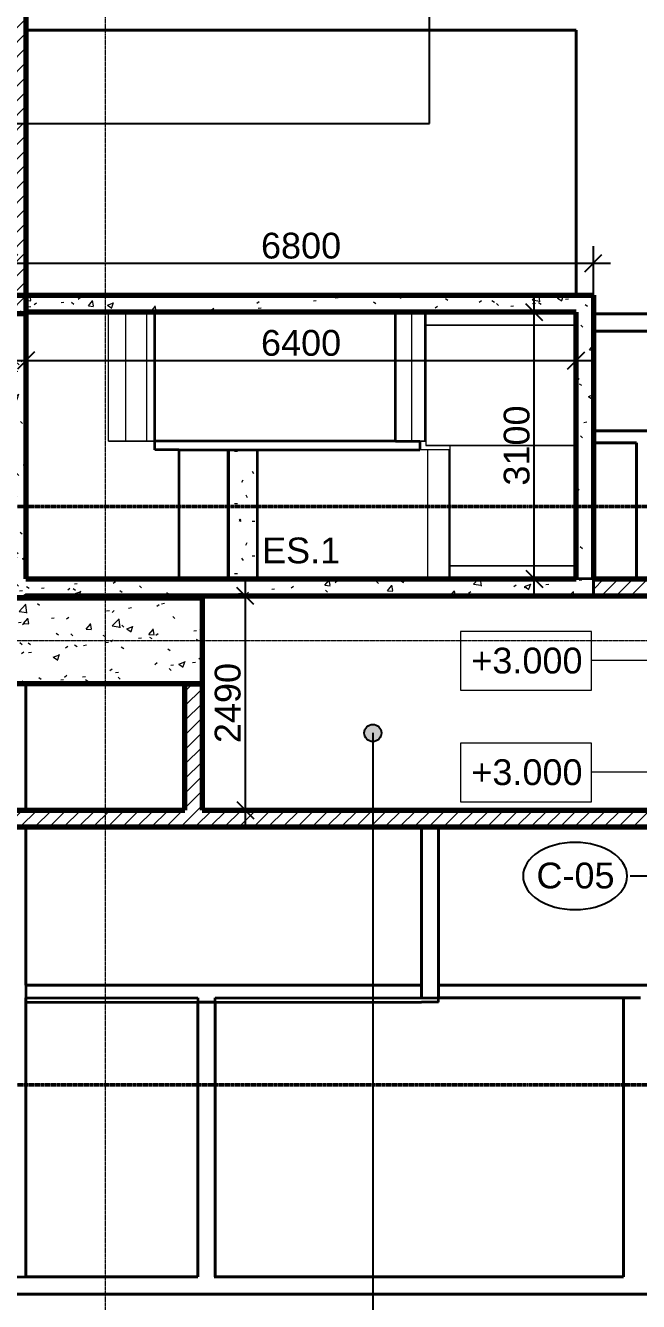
# Model space of a CAD drawing. Header units: millimetres. Extents: x -920220 to -841565, y -17301 to 82135.
# Drawn here: x -859612 to -852482, y -4106 to 10734 of the extents above; entities that cross this region are included whole.
import ezdxf

# ---------------------------------------------------------------- set-up
doc = ezdxf.new("R2010")
doc.units = ezdxf.units.MM
doc.linetypes.add('DPA_Grid _ Level 100', pattern=[10, 5.5, -1.6, 1.3, -1.6])
for name, color, linetype, lineweight in [('A-ANNO-DIMS', 1, 'Continuous', 9), ('A-ANNO-NOTE', 3, 'Continuous', 25), ('A-COLS', 5, 'Continuous', 70), ('A-COLS-E', 1, 'Continuous', 35), ('A-FLOR-E', 2, 'Continuous', 35), ('A-GENM', 1, 'Continuous', 9), ('A-ROOM-IDEN', 3, 'Continuous', 25), ('A-WALL', 5, 'Continuous', 35), ('A-WALL-PATT', 1, 'Continuous', 35), ('G-ANNO-SECL', 3, 'Continuous', 9), ('G-ANNO-TEXT', 3, 'Continuous', 9), ('S-GRID', 251, 'Continuous', 9), ('S-STRS-IDEN', 3, 'Continuous', 25), ('S-STRS-MBND', 2, 'Continuous', 35), ('WALL-E', 2, 'Continuous', 35)]:
    doc.layers.add(name, color=color, linetype=linetype, lineweight=lineweight)
doc.styles.add('Arial_2', font='arial.ttf', dxfattribs={"height": 300})
doc.dimstyles.new('DPA-DIM-3_0_T-T', dxfattribs={"dimscale": 304.8, "dimtxt": 306.07782, "dimasz": 0.656168, "dimexe": 0.656168, "dimexo": 0.0625, "dimgap": 0.164042, "dimtad": 1, "dimdec": 0, "dimzin": 0, "dimdsep": 46, "dimtxsty": 'Arial_2', "dimblk1": 'OBLIQUE', "dimblk2": 'OBLIQUE', "dimsah": 1, "dimcen": 0.09, "dimdle": 0.656168, "dimadec": 8, "dimazin": 0, "dimtfac": 1, "dimtdec": 4, "dimtix": 1, "dimtmove": 0, "dimatfit": 3, "dimfxl": 1.312336, "dimfxlon": 1, "dimtvp": 1, "dimtolj": 1, "dimtzin": 0, "dimarcsym": 2})
pattern_1 = [(50, (0, 0), (728.7365, -63.75582), [76.2, -838.2]), (355, (0, 0), (-140.9716, 764.2276), [60.96, -670.56]), (100.451, (60.7, -5.3), (587.77, 700.46675), [64.76, -712.36]), (46.184, (0, 203.2), (1084.3162, -168.171), [114.3, -1257.3]), (96.636, (90.4, 189.2), (949.6099, 989.7098), [97.14, -1068.54]), (351.184, (0, 203.2), (949.6206, 989.7012), [91.44, -1005.84]), (21, (101.6, 152.4), (606.45787, -409.06057), [76.2, -838.2]), (326, (101.6, 152.4), (247.20834, 736.7529), [60.96, -670.56]), (71.451, (152.14, 118.3), (853.66825, 327.6855), [64.76, -712.36]), (37.5, (0, 0), (12.35469, 338.22012), [33.528, -628.904, 33.528, -647.192, -673.1]), (37.5, (0, 0), (12.35469, 338.22012), [-1343.152, 33.528, -639.572]), (7.5, (0, 0), (267.27887, 400.72213), [33.528, -354.584, 33.528, -613.664, -256.54]), (7.5, (0, 0), (267.27887, 400.72213), [-1035.304, 33.528, -223.012]), (327.5, (-226.57, 0), (542.36333, -22.915345), [33.528, -220.472, 33.528, -758.952, -1051.56]), (327.5, (-226.57, 0), (542.36333, -22.915345), [-1046.48, 33.528, -1018.032]), (317.5, (-328.17, 0), (592.51696, 101.7071), [33.528, -296.672, 33.528, -492.76, -746.76]), (317.5, (-328.17, 0), (592.51696, 101.7071), [-856.488, 33.528, -713.232])]
pattern_2 = [(45, (0, 0), (-84.852814, 84.852814), [])]

# ---------------------------------------------------------------- blocks, each defined once
blk = doc.blocks.new('STAIR 11 RISER - 11 RISER-14642477-4260-01 ENLARGED UPPER PLATFORM LEVEL - REFLECTED CEILING PLAN - SHEET 1')
at = {"layer": 'A-GENM'}
for p, q in [((-350, 1500), (25, 1500)), ((-340, 1500), (-350, 1500)), ((-188, 1500), (-340, 1500)), ((-340, 1500), (-340, 0)), ((-340, 1500), (-340, 0)), ((2892, 1500), (-188, 1500)), ((-188, 1500), (-188, 0)), ((25, 1500), (0, 1500)), ((0, 1500), (50, 1500)), ((50, 1500), (305, 1500)), ((305, 1500), (280, 1500)), ((280, 1500), (330, 1500)), ((330, 1500), (585, 1500)), ((585, 1500), (560, 1500)), ((560, 1500), (610, 1500)), ((610, 1500), (865, 1500)), ((865, 1500), (840, 1500)), ((840, 1500), (890, 1500)), ((890, 1500), (1145, 1500)), ((1145, 1500), (1120, 1500)), ((1120, 1500), (1170, 1500)), ((1170, 1500), (1425, 1500)), ((1425, 1500), (1400, 1500)), ((1400, 1500), (1450, 1500)), ((1450, 1500), (1705, 1500)), ((1705, 1500), (1680, 1500)), ((1680, 1500), (1730, 1500)), ((1730, 1500), (1985, 1500)), ((1985, 1500), (1960, 1500)), ((1960, 1500), (2010, 1500)), ((2010, 1500), (2265, 1500)), ((2265, 1500), (2240, 1500)), ((2240, 1500), (2290, 1500)), ((2290, 1500), (2545, 1500)), ((2545, 1500), (2520, 1500)), ((2520, 1500), (2570, 1500)), ((2570, 1500), (2825, 1500)), ((2825, 1500), (2800, 1500)), ((2800, 1500), (2850, 1500)), ((2850, 1500), (3340, 1500)), ((3140, 1500), (2892, 1500)), ((2892, 1500), (2892, 0)), ((3340, 1500), (3140, 1500)), ((3140, 1500), (3140, 0)), ((3140, 1500), (3140, 0)), ((3340, 1500), (3340, 0)), ((3340, 1500), (3340, 0)), ((-540, 0), (-340, 0)), ((25, 0), (-540, 0)), ((-340, 0), (-188, 0)), ((-188, 0), (2892, 0)), ((50, 0), (0, 0)), ((0, 0), (25, 0)), ((305, 0), (50, 0)), ((330, 0), (280, 0)), ((280, 0), (305, 0)), ((585, 0), (330, 0)), ((610, 0), (560, 0)), ((560, 0), (585, 0)), ((865, 0), (610, 0)), ((890, 0), (840, 0)), ((840, 0), (865, 0)), ((1145, 0), (890, 0)), ((1170, 0), (1120, 0)), ((1120, 0), (1145, 0)), ((1425, 0), (1170, 0)), ((1450, 0), (1400, 0)), ((1400, 0), (1425, 0)), ((1705, 0), (1450, 0)), ((1730, 0), (1680, 0)), ((1680, 0), (1705, 0)), ((1985, 0), (1730, 0)), ((2010, 0), (1960, 0)), ((1960, 0), (1985, 0)), ((2265, 0), (2010, 0)), ((2290, 0), (2240, 0)), ((2240, 0), (2265, 0)), ((2545, 0), (2290, 0)), ((2570, 0), (2520, 0)), ((2520, 0), (2545, 0)), ((2825, 0), (2570, 0)), ((2850, 0), (2800, 0)), ((2800, 0), (2825, 0)), ((3340, 0), (2850, 0)), ((2892, 0), (3140, 0)), ((3140, 0), (3340, 0))]:
    blk.add_line(p, q, dxfattribs=at)
blk = doc.blocks.new('STAIR 11 RISER - 11 RISER-14632118-4260-01 ENLARGED UPPER PLATFORM LEVEL - REFLECTED CEILING PLAN - SHEET 1')
at = {"layer": 'A-GENM'}
h = blk.add_hatch(dxfattribs=at)
h.set_pattern_fill('FP_4', color=256, style=0, pattern_type=2)
h.set_pattern_definition([(0, (857827.37, -5799.02), (812.8, 203.2), [33.528, -576.072, 33.528, -3827.272]), (0, (857827.37, -5799.02), (812.8, 203.2), [-643.128, -576.072, 33.528, -1185.672, -2032]), (0, (857827.37, -5799.02), (812.8, 203.2), [-2438.4, 33.528, -576.072, 33.528, -1388.872]), (0, (857827.37, -5799.02), (812.8, 203.2), [-3081.528, -372.872, 33.528, -982.472]), (120, (858132.17, -5697.42), (-582.37636, 602.30545), [33.528, -576.072, 33.528, -3827.272]), (120, (858132.17, -5697.42), (-582.37636, 602.30545), [-643.128, -576.072, 33.528, -1185.672, -2032]), (120, (858132.17, -5697.42), (-582.37636, 602.30545), [-2438.4, 33.528, -576.072, 33.528, -1388.872]), (120, (858132.17, -5697.42), (-582.37636, 602.30545), [-3081.528, -372.872, 33.528, -982.472]), (240, (858233.77, -5291.02), (-230.42364, -805.50545), [33.528, -576.072, 33.528, -3827.272]), (240, (858233.77, -5291.02), (-230.42364, -805.50545), [-643.128, -576.072, 33.528, -1185.672, -2032]), (240, (858233.77, -5291.02), (-230.42364, -805.50545), [-2438.4, 33.528, -576.072, 33.528, -1388.872]), (240, (858233.77, -5291.02), (-230.42364, -805.50545), [-3081.528, -372.872, 33.528, -982.472])])
h.paths.add_polyline_path([(908, -1500), (908, 0), (581, 0), (581, -1500)])
for p, q in [((560, 0), (560, -1500)), ((581, 0), (560, 0)), ((865, 0), (840, 0)), ((2892, 0), (908, 0)), ((1145, 0), (1120, 0)), ((1425, 0), (1400, 0)), ((1705, 0), (1680, 0)), ((1985, 0), (1960, 0)), ((2265, 0), (2240, 0)), ((2545, 0), (2520, 0)), ((2825, 0), (2800, 0)), ((2892, 0), (2892, -1500)), ((3140, 0), (2892, 0)), ((3140, 0), (3140, -1500)), ((3140, 0), (3140, -1500)), ((3150, 0), (3140, 0)), ((560, -1500), (581, -1500)), ((840, -1500), (865, -1500)), ((908, -1500), (2892, -1500)), ((1120, -1500), (1145, -1500)), ((1400, -1500), (1425, -1500)), ((1680, -1500), (1705, -1500)), ((1960, -1500), (1985, -1500)), ((2240, -1500), (2265, -1500)), ((2520, -1500), (2545, -1500)), ((2800, -1500), (2825, -1500)), ((2892, -1500), (3140, -1500)), ((3140, -1500), (3340, -1500))]:
    blk.add_line(p, q, dxfattribs=at)
at = {"layer": 'A-GENM', "lineweight": 35}
for p, q in [((581, -1500), (581, 0)), ((581, 0), (908, 0)), ((908, 0), (908, -1500)), ((908, -1500), (581, -1500))]:
    blk.add_line(p, q, dxfattribs=at)
blk = doc.blocks.new('LANDING ADJ L_R - LANDING ADJ L_R-14639480-4260-01 ENLARGED UPPER PLATFORM LEVEL - REFLECTED CEILING PLAN - SHEET 1')
at = {"layer": 'A-GENM'}
for p, q in [((320, 1550), (-1150, 1550)), ((-1150, 1550), (-950, 1550)), ((-1150, 1550), (-1150, 0)), ((-1150, 1550), (-1150, 0)), ((-950, 1550), (320, 1550)), ((320, 0), (320, 1550)), ((320, 1550), (320, 0)), ((-1150, 150), (320, 150)), ((320, 150), (-1150, 150)), ((-1150, 0), (-1150, 150)), ((-1150, 150), (-1150, 0)), ((320, 0), (320, 150)), ((320, 150), (320, 0)), ((-1150, 0), (320, 0)), ((320, 0), (-1150, 0)), ((-950, 0), (-1150, 0)), ((-1150, 0), (320, 0)), ((320, 0), (-950, 0))]:
    blk.add_line(p, q, dxfattribs=at)
blk = doc.blocks.new('LANDING ADJ L_R - LANDING ADJ L_R-14639534-4260-01 ENLARGED UPPER PLATFORM LEVEL - REFLECTED CEILING PLAN - SHEET 1')
at = {"layer": 'A-GENM'}
for p, q in [((-1150, 0), (600, 0)), ((600, 0), (-1150, 0)), ((-1150, -150), (-1150, 0)), ((-1150, 0), (-1150, -150)), ((600, 0), (-1150, 0)), ((-1150, 0), (-950, 0)), ((-1150, 0), (-1150, -1550)), ((-1150, 0), (-1150, -1550)), ((-950, 0), (600, 0)), ((600, -150), (600, 0)), ((600, 0), (600, -150)), ((600, -1550), (600, 0)), ((600, 0), (600, -1550)), ((-1150, -150), (600, -150)), ((600, -150), (-1150, -150)), ((-950, -1550), (-1150, -1550)), ((-1150, -1550), (600, -1550)), ((600, -1550), (-950, -1550))]:
    blk.add_line(p, q, dxfattribs=at)
blk = doc.blocks.new('Ceiling Tags - Ceiling Tags-9510765-4260-01 ENLARGED UPPER PLATFORM LEVEL - REFLECTED CEILING PLAN - SHEET 1')
at = {"layer": 'A-ANNO-NOTE'}
blk.add_ellipse((0, 0), major_axis=(6.05, 0), ratio=0.646436, dxfattribs=at)
blk = doc.blocks.new('_Oblique')
at = {"color": 0, "linetype": 'ByBlock', "lineweight": -2}
blk.add_line((-0.5, -0.5), (0.5, 0.5), dxfattribs=at)
blk = doc.blocks.new('*D757')
at = {"layer": 'A-ANNO-DIMS', "color": 0, "lineweight": -2, "transparency": 16777216}
for p, q in [((4988, 520), (4988, 4020)), ((4607, 3820), (5188, 3820)), ((4607, 720), (5188, 720))]:
    blk.add_line(p, q, dxfattribs=at)
at = {"layer": 'Defpoints', "color": 0, "transparency": 16777216}
for p in [(4588, 3820), (4988, 3820), (4588, 720)]:
    blk.add_point(p, dxfattribs=at)
at = {"layer": 'A-ANNO-DIMS', "color": 0, "lineweight": -2, "transparency": 16777216, "xscale": 200, "yscale": 200, "zscale": 200}
for p, rotation in [((4988, 3820), 90), ((4988, 720), 270)]:
    blk.add_blockref('_Oblique', p, dxfattribs=dict(at, rotation=rotation))
at = {"layer": 'A-ANNO-DIMS', "color": 0, "transparency": 16777216, "insert": (4784, 2270), "char_height": 300, "width": 1107.53, "attachment_point": 5, "rotation": 90, "style": 'Arial_2'}
blk.add_mtext('\\A1;3100', dxfattribs=at)
blk = doc.blocks.new('*D758')
at = {"layer": 'A-ANNO-DIMS', "color": 0, "lineweight": -2, "transparency": 16777216}
for p, q in [((-925, 3639), (-925, 3058)), ((5475, 3639), (5475, 3058)), ((-1125, 3258), (5675, 3258))]:
    blk.add_line(p, q, dxfattribs=at)
at = {"layer": 'Defpoints', "color": 0, "transparency": 16777216}
for p in [(-925, 3658), (5475, 3658), (5475, 3258)]:
    blk.add_point(p, dxfattribs=at)
at = {"layer": 'A-ANNO-DIMS', "color": 0, "lineweight": -2, "transparency": 16777216, "xscale": 200, "yscale": 200, "zscale": 200, "rotation": 180}
blk.add_blockref('_Oblique', (-925, 3258), dxfattribs=at)
at = {"layer": 'A-ANNO-DIMS', "color": 0, "lineweight": -2, "transparency": 16777216, "xscale": 200, "yscale": 200, "zscale": 200}
blk.add_blockref('_Oblique', (5475, 3258), dxfattribs=at)
at = {"layer": 'A-ANNO-DIMS', "color": 0, "transparency": 16777216, "insert": (2275, 3462), "char_height": 300, "width": 1107.53, "attachment_point": 5, "style": 'Arial_2'}
blk.add_mtext('\\A1;6400', dxfattribs=at)
blk = doc.blocks.new('*D759')
at = {"layer": 'A-ANNO-DIMS', "color": 0, "lineweight": -2, "transparency": 16777216}
for p, q in [((1627, -2170), (1627, 720)), ((1246, 520), (1827, 520)), ((1246, -1970), (1827, -1970))]:
    blk.add_line(p, q, dxfattribs=at)
at = {"layer": 'Defpoints', "color": 0, "transparency": 16777216}
for p in [(1227, 520), (1627, 520), (1227, -1970)]:
    blk.add_point(p, dxfattribs=at)
at = {"layer": 'A-ANNO-DIMS', "color": 0, "lineweight": -2, "transparency": 16777216, "xscale": 200, "yscale": 200, "zscale": 200}
for p, rotation in [((1627, 520), 90), ((1627, -1970), 270)]:
    blk.add_blockref('_Oblique', p, dxfattribs=dict(at, rotation=rotation))
at = {"layer": 'A-ANNO-DIMS', "color": 0, "transparency": 16777216, "insert": (1423, -725), "char_height": 300, "width": 1107.53, "attachment_point": 5, "rotation": 90, "style": 'Arial_2'}
blk.add_mtext('\\A1;2490', dxfattribs=at)
blk = doc.blocks.new('*D770')
at = {"layer": 'A-ANNO-DIMS', "color": 0, "lineweight": -2, "transparency": 16777216}
for p, q in [((-1125, 4009), (-1125, 4590)), ((5675, 4009), (5675, 4590)), ((-1325, 4390), (5875, 4390))]:
    blk.add_line(p, q, dxfattribs=at)
at = {"layer": 'Defpoints', "color": 0, "transparency": 16777216}
for p in [(5675, 4390), (-1125, 3990), (5675, 3990)]:
    blk.add_point(p, dxfattribs=at)
at = {"layer": 'A-ANNO-DIMS', "color": 0, "lineweight": -2, "transparency": 16777216, "xscale": 200, "yscale": 200, "zscale": 200, "rotation": 180}
blk.add_blockref('_Oblique', (-1125, 4390), dxfattribs=at)
at = {"layer": 'A-ANNO-DIMS', "color": 0, "lineweight": -2, "transparency": 16777216, "xscale": 200, "yscale": 200, "zscale": 200}
blk.add_blockref('_Oblique', (5675, 4390), dxfattribs=at)
at = {"layer": 'A-ANNO-DIMS', "color": 0, "transparency": 16777216, "insert": (2275, 4593), "char_height": 300, "width": 1107.53, "attachment_point": 5, "style": 'Arial_2'}
blk.add_mtext('\\A1;6800', dxfattribs=at)
blk = doc.blocks.new('*U740')
at = {"layer": 'S-GRID', "linetype": 'DPA_Grid _ Level 100'}
for p, q in [((0, -20855.1), (0, 17498.2)), ((12525, 0), (-60214, 0))]:
    blk.add_line(p, q, dxfattribs=at)
at = {"layer": 'A-ANNO-DIMS'}
for base, p1, p2, override, picture, middle in [((5675, 4390), (-1125, 3990), (5675, 3990), {"dimpost": '<>', "dimfxl": 6800}, '*D770', (2275, 4593.1)), ((5475, 3258.4), (-925, 3658.4), (5475, 3658.4), {"dimpost": '<>', "dimfxl": 6400}, '*D758', (2275, 3461.6))]:
    dim = blk.add_linear_dim(base=base, p1=p1, p2=p2, dimstyle='DPA-DIM-3_0_T-T', override=override, dxfattribs=at)
    dim.commit()
    dim.dimension.update_dxf_attribs({"geometry": picture, "text_midpoint": middle})
for base, p1, p2, override, picture, middle in [((4987.7, 3820), (4587.7, 720), (4587.7, 3820), {"dimpost": '<>', "dimfxl": 3100}, '*D757', (4784.4, 2270)), ((1626.6, 520), (1226.6, -1970), (1226.6, 520), {"dimpost": '<>', "dimfxl": 2490.002995}, '*D759', (1423.5, -725))]:
    dim = blk.add_linear_dim(base=base, p1=p1, p2=p2, angle=90, dimstyle='DPA-DIM-3_0_T-T', override=override, dxfattribs=at)
    dim.commit()
    dim.dimension.update_dxf_attribs({"geometry": picture, "text_midpoint": middle})

msp = doc.modelspace()

# ---------------------------------------------------------------- hatches: boundary and pattern name
at = {"layer": 'A-COLS-E', "lineweight": 9}
h = msp.add_hatch(dxfattribs=at)
h.set_pattern_fill('FP_1', color=256, style=0, pattern_type=2)
h.set_pattern_definition(pattern_1)
h.paths.add_polyline_path([(-857557, 3079), (-857557, 4079), (-859807, 4079), (-859807, 3079), (-859294, 3079)])
at = {"layer": 'A-ROOM-IDEN'}
h = msp.add_hatch(color=256, dxfattribs=at)
edge = h.paths.add_edge_path()
edge.add_arc((-855572, 2506), 100, 0, 360)
at = {"layer": 'A-WALL-PATT', "lineweight": 9}
h = msp.add_hatch(dxfattribs=at)
h.set_pattern_fill('FP_2', color=256, style=0, pattern_type=2)
h.set_pattern_definition(pattern_2)
h.paths.add_polyline_path([(-859607, 7379), (-859607, 11169), (-859807, 11169), (-859807, 7379)])
h = msp.add_hatch(dxfattribs=at)
h.set_pattern_fill('FP_1', color=256, style=0, pattern_type=2)
h.set_pattern_definition(pattern_1)
h.paths.add_polyline_path([(-854904, 7399), (-853207, 7399), (-853207, 7599), (-859807, 7599), (-859807, 7399), (-859294, 7399)])
h = msp.add_hatch(dxfattribs=at)
h.set_pattern_fill('FP_1', color=256, style=0, pattern_type=2)
h.set_pattern_definition(pattern_1)
h.paths.add_polyline_path([(-853207, 4299), (-853007, 4299), (-853007, 7599), (-853207, 7599), (-853207, 6410)])
h = msp.add_hatch(dxfattribs=at)
h.set_pattern_fill('FP_1', color=256, style=0, pattern_type=2)
h.set_pattern_definition(pattern_1)
h.paths.add_polyline_path([(-859807, 4079), (-859607, 4079), (-859607, 7399), (-859807, 7399)])
h = msp.add_hatch(dxfattribs=at)
h.set_pattern_fill('FP_1', color=256, style=0, pattern_type=2)
h.set_pattern_definition(pattern_1)
h.paths.add_polyline_path([(-853007, 4099), (-853007, 4299), (-859607, 4299), (-859607, 4099), (-854904, 4099)])
h = msp.add_hatch(dxfattribs=at)
h.set_pattern_fill('FP_2', color=256, style=0, pattern_type=2)
h.set_pattern_definition(pattern_2)
h.paths.add_polyline_path([(-852382, 4099), (-852382, 4299), (-853007, 4299), (-853007, 4099), (-852708, 4099)])
h = msp.add_hatch(dxfattribs=at)
h.set_pattern_fill('FP_2', color=256, style=0, pattern_type=2)
h.set_pattern_definition(pattern_2)
h.paths.add_polyline_path([(-857557, 1609), (-857557, 3079), (-857757, 3079), (-857757, 1609)])
h = msp.add_hatch(dxfattribs=at)
h.set_pattern_fill('FP_2', color=256, style=0, pattern_type=2)
h.set_pattern_definition(pattern_2)
h.paths.add_polyline_path([(-864307, 1409), (-852382, 1409), (-852382, 1609), (-864307, 1609)])

# ---------------------------------------------------------------- linework, layer by layer
at = {"layer": 'A-ANNO-NOTE'}
msp.add_line((-850455, 842), (-852578, 842), dxfattribs=at)
at = {"layer": 'A-COLS'}
for p, q in [((-859807, 4079), (-857557, 4079)), ((-857557, 4079), (-857557, 3079)), ((-857557, 3079), (-859807, 3079))]:
    msp.add_line(p, q, dxfattribs=at)
at = {"layer": 'A-FLOR-E'}
for p, q in [((-859607, 10219), (-859607, 10679)), ((-859607, 10679), (-853207, 10679)), ((-853207, 10679), (-859607, 10679)), ((-859607, 10679), (-859607, 10219)), ((-853207, 10679), (-853207, 7599)), ((-853207, 7599), (-853207, 10679)), ((-853207, 7599), (-859607, 7599)), ((-859607, 7599), (-853207, 7599)), ((-853007, 6019), (-853007, 7179)), ((-852367, 6019), (-853007, 6019)), ((-857557, 1609), (-857557, 4099)), ((-857557, 4099), (-852382, 4099)), ((-852382, 4099), (-857557, 4099)), ((-857557, 4099), (-857557, 1609)), ((-857557, 3279), (-857557, 4079)), ((-857557, 4079), (-857557, 3279)), ((-859607, 1609), (-859607, 3079)), ((-859607, 3079), (-857557, 3079)), ((-857557, 3079), (-859607, 3079)), ((-859607, 3079), (-859607, 1609)), ((-852382, 1609), (-857557, 1609)), ((-857557, 1609), (-852382, 1609)), ((-859607, -426), (-859607, 1409)), ((-859607, 1409), (-859607, -426)), ((-855007, 1409), (-855007, -426)), ((-855007, -426), (-855007, 1409)), ((-854807, -426), (-854807, 1409)), ((-854807, 1409), (-854807, -426)), ((-855007, -426), (-859607, -426)), ((-859607, -426), (-855007, -426)), ((-850557, -426), (-854807, -426)), ((-854807, -426), (-850557, -426)), ((-859607, -576), (-857607, -576)), ((-859607, -3821), (-859607, -576)), ((-859607, -576), (-859607, -3821)), ((-857607, -576), (-857607, -3821)), ((-857407, -3821), (-857407, -576)), ((-857407, -576), (-852657, -576)), ((-852657, -576), (-854807, -576)), ((-852657, -576), (-852657, -3821)), ((-852657, -3821), (-852657, -576)), ((-857607, -3821), (-857607, -626)), ((-857407, -626), (-857407, -3821)), ((-857607, -3821), (-859607, -3821)), ((-859607, -3821), (-857607, -3821)), ((-852657, -3821), (-857407, -3821)), ((-857407, -3821), (-852657, -3821)), ((-869301, -4021), (-846122, -4021)), ((-846122, -4021), (-869301, -4021))]:
    msp.add_line(p, q, dxfattribs=at)
at = {"layer": 'A-ROOM-IDEN'}
for p, q in [((-854914, 9594), (-854914, 12642)), ((-861810, 9594), (-854914, 9594)), ((-855572, 2506), (-855572, -6271))]:
    msp.add_line(p, q, dxfattribs=at)
msp.add_circle((-855572, 2506), 100, dxfattribs=at)
at = {"layer": 'A-WALL', "color": 7, "lineweight": 70}
for p, q in [((-859607, 11169), (-859607, 7379)), ((-859807, 7599), (-853207, 7599)), ((-853207, 7599), (-853007, 7599)), ((-853007, 7599), (-853007, 4299)), ((-859607, 7379), (-859807, 7379)), ((-853207, 7399), (-859607, 7399)), ((-859607, 7399), (-859607, 4299)), ((-853207, 4299), (-853207, 7399)), ((-859607, 4299), (-853207, 4299)), ((-853007, 4299), (-852382, 4299)), ((-859607, 4079), (-859807, 4079)), ((-859607, 4099), (-859607, 4079)), ((-853007, 4099), (-859607, 4099)), ((-852382, 4099), (-853007, 4099)), ((-857757, 1609), (-857757, 3079)), ((-857757, 3079), (-857557, 3079)), ((-857557, 3079), (-857557, 1609)), ((-864307, 1609), (-857757, 1609)), ((-857557, 1609), (-852382, 1609)), ((-852382, 1409), (-864307, 1409))]:
    msp.add_line(p, q, dxfattribs=at)
at = {"layer": 'A-WALL', "lineweight": 9}
for p, q in [((-853007, 4299), (-853007, 4099)), ((-853007, 4099), (-853007, 4299))]:
    msp.add_line(p, q, dxfattribs=at)
at = {"layer": 'G-ANNO-SECL', "linetype": 'DPA_Grid _ Level 100', "lineweight": 50}
for p, q in [((-918409, 5140), (-844499, 5140)), ((-918409, -1588), (-844499, -1588))]:
    msp.add_line(p, q, dxfattribs=at)
at = {"layer": 'G-ANNO-TEXT', "color": 10}
for p, q in [((-850891, 3348), (-853030, 3348)), ((-850891, 2050), (-853030, 2050))]:
    msp.add_line(p, q, dxfattribs=at)
at = {"layer": 'G-ANNO-TEXT', "color": 10, "flags": 128}
for points in [[(-854552, 3003), (-853030, 3003), (-853030, 3685), (-854552, 3685)], [(-854552, 1704), (-853030, 1704), (-853030, 2387), (-854552, 2387)]]:
    msp.add_lwpolyline(points, close=True, dxfattribs=at)
at = {"layer": 'S-STRS-MBND'}
for p, q in [((-859607, 7399), (-859607, 4299)), ((-858107, 7399), (-859607, 7399)), ((-858107, 5899), (-858107, 7399)), ((-855307, 7399), (-858107, 7399)), ((-855307, 7399), (-858107, 7399)), ((-853207, 7399), (-855307, 7399)), ((-855307, 5899), (-855307, 7399)), ((-853207, 4299), (-853207, 7399)), ((-858107, 5799), (-858107, 5899)), ((-855307, 5899), (-858107, 5899)), ((-855307, 5899), (-858107, 5899)), ((-857827, 5799), (-858107, 5799)), ((-857827, 5799), (-857827, 4299)), ((-857827, 5799), (-855027, 5799)), ((-855307, 5899), (-855027, 5899)), ((-855027, 5899), (-855027, 5799)), ((-859607, 4299), (-857827, 4299)), ((-857827, 4299), (-855027, 4299)), ((-855027, 4299), (-853207, 4299))]:
    msp.add_line(p, q, dxfattribs=at)
at = {"layer": 'WALL-E'}
for p, q in [((-853207, 4299), (-853207, 7379)), ((-853207, 7379), (-853207, 4299)), ((-853007, 7379), (-853007, 4299)), ((-846357, 7379), (-853007, 7379)), ((-853007, 7379), (-846357, 7379)), ((-853007, 7379), (-853007, 7179)), ((-853007, 6019), (-853007, 7179)), ((-853007, 7179), (-850047, 7179)), ((-852057, 7179), (-853007, 7179)), ((-853007, 6019), (-852507, 6019)), ((-852507, 6019), (-853007, 6019)), ((-853007, 6019), (-853007, 5879)), ((-852507, 6019), (-852367, 6019)), ((-852367, 6019), (-852507, 6019)), ((-853007, 4299), (-853007, 5879)), ((-853007, 5879), (-852507, 5879)), ((-852507, 5879), (-853007, 5879)), ((-852507, 4299), (-852507, 5879)), ((-852507, 5879), (-852507, 4299)), ((-859607, 4299), (-853207, 4299)), ((-853207, 4299), (-859607, 4299)), ((-853007, 4299), (-853207, 4299)), ((-853007, 4299), (-853007, 4099)), ((-853007, 4099), (-853007, 4299)), ((-859607, 4099), (-853007, 4099)), ((-853007, 4099), (-859607, 4099)), ((-853207, 4099), (-853007, 4099)), ((-857557, 3079), (-857557, 3279)), ((-857557, 3079), (-857557, 3279)), ((-859807, 3079), (-859607, 3079)), ((-859807, 3079), (-859607, 3079)), ((-859607, 1609), (-859607, 3079)), ((-859607, 3079), (-859607, 1609)), ((-859607, -426), (-859607, 1409)), ((-859607, 1409), (-859607, -426)), ((-855007, -426), (-855007, 1409)), ((-855007, 1409), (-855007, -426)), ((-854807, -626), (-854807, 1409)), ((-854807, 1409), (-854807, -426)), ((-859607, -426), (-859607, -3326)), ((-855007, -426), (-859607, -426)), ((-859607, -426), (-855007, -426)), ((-859607, -426), (-859607, -626)), ((-859507, -426), (-858407, -426)), ((-858407, -426), (-859507, -426)), ((-855007, -576), (-855007, -426)), ((-855007, -426), (-855007, -576)), ((-854807, -426), (-854807, -576)), ((-852657, -576), (-852657, -3821)), ((-852657, -3176), (-852657, -576)), ((-852657, -576), (-852657, -3821)), ((-852657, -3821), (-852657, -576)), ((-852657, -576), (-852647, -576)), ((-852647, -576), (-852657, -576)), ((-852457, -576), (-852657, -576)), ((-852657, -576), (-852457, -576)), ((-859607, -3821), (-859607, -626)), ((-859607, -626), (-857607, -626)), ((-857407, -626), (-857607, -626)), ((-857607, -626), (-857607, -3821)), ((-857607, -3151), (-857607, -626)), ((-857607, -626), (-857407, -626)), ((-857408, -626), (-857417, -626)), ((-857408, -626), (-857417, -626)), ((-857407, -626), (-855007, -626)), ((-857407, -3821), (-857407, -626)), ((-857407, -626), (-857407, -3821)), ((-857407, -626), (-857407, -3151)), ((-857407, -2521), (-857407, -626)), ((-854807, -626), (-855007, -626)), ((-859607, -3621), (-859607, -2521)), ((-859607, -2521), (-859607, -3621)), ((-857607, -3621), (-857607, -2521)), ((-857607, -2521), (-857607, -3621)), ((-857407, -3621), (-857407, -2521)), ((-857607, -3821), (-857607, -3151)), ((-857407, -3151), (-857407, -3821)), ((-852657, -3821), (-852657, -3176)), ((-859607, -3326), (-859607, -3821)), ((-857407, -3821), (-857407, -3621)), ((-859807, -3821), (-859607, -3821)), ((-859807, -3821), (-859607, -3821)), ((-857607, -3821), (-859607, -3821)), ((-859607, -3821), (-857607, -3821)), ((-857417, -3821), (-857407, -3821)), ((-857417, -3821), (-857407, -3821)), ((-852657, -3821), (-857407, -3821)), ((-857407, -3821), (-852657, -3821)), ((-852657, -3821), (-857407, -3821)), ((-857407, -3821), (-852657, -3821)), ((-859807, -4021), (-852657, -4021)), ((-859607, -4021), (-859807, -4021)), ((-852657, -4021), (-859607, -4021)), ((-852657, -4021), (-852457, -4021)), ((-852457, -4021), (-852657, -4021))]:
    msp.add_line(p, q, dxfattribs=at)

# ---------------------------------------------------------------- block references
msp.add_blockref('*U740', (-858682, 3579))
at = {"layer": 'A-ANNO-NOTE', "xscale": -100, "yscale": 100, "zscale": 100}
msp.add_blockref('Ceiling Tags - Ceiling Tags-9510765-4260-01 ENLARGED UPPER PLATFORM LEVEL - REFLECTED CEILING PLAN - SHEET 1', (-853220, 842), dxfattribs=at)
at = {"layer": 'A-GENM', "rotation": 180}
msp.add_blockref('STAIR 11 RISER - 11 RISER-14642477-4260-01 ENLARGED UPPER PLATFORM LEVEL - REFLECTED CEILING PLAN - SHEET 1', (-855307, 7399), dxfattribs=at)
at = {"layer": 'A-GENM'}
for name, p in [('LANDING ADJ L_R - LANDING ADJ L_R-14639534-4260-01 ENLARGED UPPER PLATFORM LEVEL - REFLECTED CEILING PLAN - SHEET 1', (-853807, 7399)), ('STAIR 11 RISER - 11 RISER-14632118-4260-01 ENLARGED UPPER PLATFORM LEVEL - REFLECTED CEILING PLAN - SHEET 1', (-857827, 5799)), ('LANDING ADJ L_R - LANDING ADJ L_R-14639480-4260-01 ENLARGED UPPER PLATFORM LEVEL - REFLECTED CEILING PLAN - SHEET 1', (-853527, 4299))]:
    msp.add_blockref(name, p, dxfattribs=at)

# ---------------------------------------------------------------- texts
at = {"layer": 'A-ANNO-NOTE', "lineweight": 9, "insert": (-852761, 998), "char_height": 300, "width": 1114.35, "attachment_point": 3, "style": 'Arial_2'}
msp.add_mtext('C-05', dxfattribs=at)
at = {"layer": 'G-ANNO-TEXT', "color": 7, "char_height": 300, "width": 1595.36, "attachment_point": 3, "style": 'Arial_2'}
for insert in [(-853133, 3498), (-853133, 2200)]:
    msp.add_mtext('+3.000', dxfattribs=dict(at, insert=insert))
at = {"layer": 'S-STRS-IDEN', "lineweight": 9, "insert": (-856860, 4779), "char_height": 300, "width": 1122.36, "attachment_point": 1, "style": 'Arial_2'}
msp.add_mtext('ES.1', dxfattribs=at)

doc.saveas('drawing.dxf')
